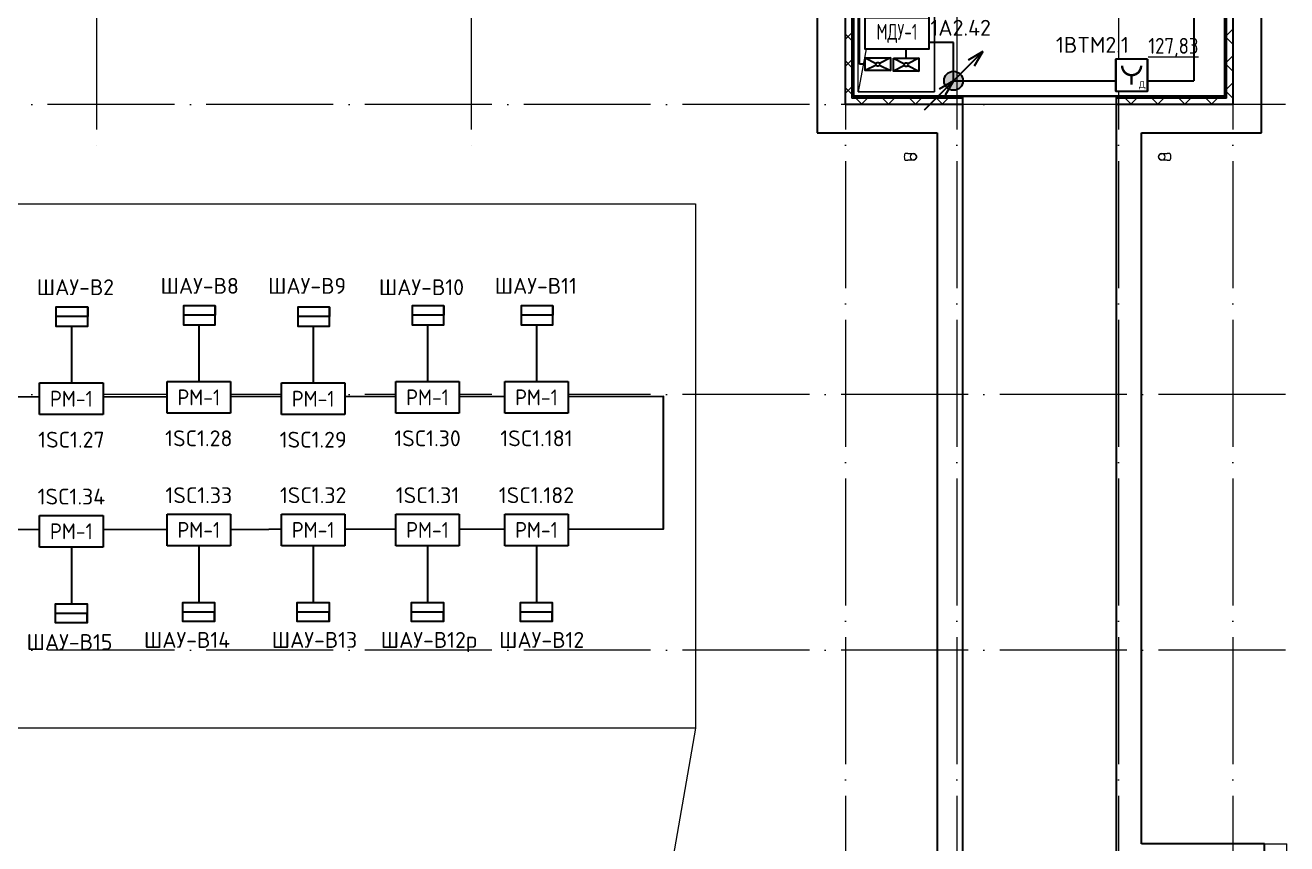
# Model space of a CAD drawing. Header units: millimetres. Extents: x -1073752 to 1436911, y -1379358 to 94781.
# Drawn here: x -1042007 to -1022134, y -793161 to -780263 of the extents above; entities that cross this region are included whole.
import ezdxf
from ezdxf.enums import TextEntityAlignment as Align

# ---------------------------------------------------------------- set-up
doc = ezdxf.new("R2010")
doc.units = ezdxf.units.MM
doc.set_wipeout_variables(frame=1)
doc.linetypes.add('ADSK_Линия сетки', pattern=[25, 20, -2.5, 0, -2.5])
for name, color, linetype, lineweight in [('Provodka', 151, 'Continuous', 30), ('RC-Дымоудаление', 1, 'Continuous', 30), ('RC-Линии_связи-Адресные', 5, 'Continuous', 50), ('RC-Прочее_оборудование', 1, 'Continuous', 30), ('АПС', 5, 'Continuous', 30), ('лс', 5, 'Continuous', 30), ('Марки помещений', 7, 'Continuous', 20), ('Обобщенные модели', 252, 'Continuous', 18), ('Ограждение', 252, 'Continuous', 9), ('Оси', 252, 'Continuous', 9), ('Перекрытие', 252, 'Continuous', 18), ('Стены наружные', 7, 'Continuous', 18), ('Стены штриховка', 7, 'Continuous', 9)]:
    doc.layers.add(name, color=color, linetype=linetype, lineweight=lineweight)
doc.layers.add('RC-Позиционные_обозначения', color=7, linetype='Continuous')
doc.styles.add('GOST Common_2', font='', dxfattribs={"width": 0.9, "height": 250})
doc.styles.add('ICOCPEUR', font='isocpeur.ttf', dxfattribs={"height": 250})
doc.styles.add('ISOCPEUR', font='isocpeur.ttf', dxfattribs={"height": 250})
doc.styles.add('RubezhCAD', font='isocpeur.ttf')
doc.styles.get("Standard").update_dxf_attribs({"font": 'arial.ttf'})
doc.styles.get('GOST Common_2').set_extended_font_data('GOST type B')
pattern_1 = [(0, (-204731, -798.36), (0, 600), []), (90, (-204731, -798.36), (-600, 4e-14), [])]

# ---------------------------------------------------------------- blocks, each defined once
blk = doc.blocks.new('подвал')
at = {"layer": 'Ограждение', "true_color": 0x636466}
h = blk.add_hatch(dxfattribs=at)
h.set_pattern_fill('FP_29', color=251, style=0, pattern_type=2)
h.set_pattern_definition(pattern_1)
h.paths.add_polyline_path([(-207192, 10987), (-207182, 10997), (-207182, 19037), (-207192, 19037), (-207192, 14079)])
h = blk.add_hatch(dxfattribs=at)
h.set_pattern_fill('FP_22', color=251, style=0, pattern_type=2)
h.set_pattern_definition(pattern_1)
h.paths.add_polyline_path([(-201342, 10987), (-201342, 17652), (-201352, 17652), (-201352, 10997)])
h = blk.add_hatch(dxfattribs=at)
h.set_pattern_fill('FP_28', color=251, style=0, pattern_type=2)
h.set_pattern_definition(pattern_1)
h.paths.add_polyline_path([(-201342, 10987), (-201352, 10997), (-207182, 10997), (-207192, 10987), (-203057, 10987)])
at = {"color": 251, "lineweight": 18, "true_color": 0x636466}
for p, q in [((-207117, 11062), (-207117, 12262)), ((-205917, 12262), (-206924, 12102)), ((-205917, 12262), (-205917, 11062)), ((-206924, 12102), (-207117, 11062)), ((-205917, 11062), (-207117, 11062))]:
    blk.add_line(p, q, dxfattribs=at)
at = {"layer": 'Обобщенные модели', "color": 251, "true_color": 0x636466}
for p, q in [((-206335, 10086), (-206376, 10086)), ((-206376, 9986), (-206335, 9986)), ((-202208, 10086), (-202249, 10086)), ((-202249, 9986), (-202208, 9986))]:
    blk.add_line(p, q, dxfattribs=at)
at = {"layer": 'Обобщенные модели', "color": 251, "true_color": 0x636466, "flags": 128}
for points in [[(-206335, 10086), (-206331, 10086), (-206326, 10086), (-206321, 10086), (-206317, 10086), (-206312, 10086), (-206308, 10086), (-206304, 10086), (-206300, 10086), (-206296, 10086), (-206292, 10086), (-206288, 10086), (-206285, 10086), (-206281, 10086), (-206278, 10086), (-206275, 10086), (-206272, 10086), (-206269, 10086), (-206267, 10086), (-206264, 10086), (-206262, 10086), (-206260, 10086), (-206258, 10086), (-206256, 10086), (-206254, 10086), (-206253, 10086), (-206252, 10086), (-206251, 10086), (-206250, 10086), (-206250, 10086), (-206249, 10086), (-206249, 10086), (-206249, 10086)], [(-206249, 9986), (-206249, 9986), (-206249, 9986), (-206250, 9986), (-206251, 9986), (-206251, 9986), (-206253, 9986), (-206254, 9986), (-206255, 9986), (-206257, 9986), (-206259, 9986), (-206261, 9986), (-206263, 9986), (-206265, 9986), (-206268, 9986), (-206271, 9986), (-206274, 9986), (-206277, 9986), (-206280, 9986), (-206283, 9986), (-206287, 9986), (-206291, 9986), (-206294, 9986), (-206298, 9986), (-206302, 9986), (-206306, 9986), (-206311, 9986), (-206315, 9986), (-206319, 9986), (-206324, 9986), (-206329, 9986), (-206333, 9986), (-206335, 9986)], [(-206249, 10086), (-206247, 10086), (-206245, 10086), (-206243, 10086), (-206241, 10085), (-206239, 10085), (-206237, 10084), (-206235, 10084), (-206233, 10083), (-206231, 10083), (-206229, 10082), (-206228, 10081), (-206226, 10080), (-206224, 10079), (-206222, 10078), (-206221, 10077), (-206219, 10076), (-206218, 10075), (-206216, 10073), (-206215, 10072), (-206213, 10071), (-206212, 10069), (-206210, 10068), (-206209, 10066), (-206208, 10065), (-206207, 10063), (-206206, 10061), (-206205, 10059), (-206204, 10058), (-206203, 10056), (-206202, 10054), (-206202, 10052), (-206201, 10050), (-206201, 10048), (-206200, 10046), (-206200, 10044), (-206199, 10042), (-206199, 10040), (-206199, 10038), (-206199, 10036), (-206199, 10036)], [(-206199, 10036), (-206199, 10034), (-206199, 10032), (-206199, 10030), (-206200, 10028), (-206200, 10026), (-206200, 10024), (-206201, 10022), (-206201, 10020), (-206202, 10018), (-206203, 10016), (-206204, 10015), (-206205, 10013), (-206206, 10011), (-206207, 10009), (-206208, 10008), (-206209, 10006), (-206210, 10004), (-206211, 10003), (-206213, 10001), (-206214, 10000), (-206216, 9999), (-206217, 9997), (-206219, 9996), (-206220, 9995), (-206222, 9994), (-206224, 9993), (-206225, 9992), (-206227, 9991), (-206229, 9990), (-206231, 9989), (-206233, 9989), (-206235, 9988), (-206237, 9987), (-206238, 9987), (-206240, 9987), (-206242, 9986), (-206244, 9986), (-206246, 9986), (-206248, 9986), (-206249, 9986)], [(-202385, 10036), (-202385, 10038), (-202385, 10040), (-202385, 10042), (-202384, 10044), (-202384, 10046), (-202384, 10048), (-202383, 10050), (-202382, 10052), (-202382, 10054), (-202381, 10055), (-202380, 10057), (-202379, 10059), (-202378, 10061), (-202377, 10062), (-202376, 10064), (-202375, 10066), (-202374, 10067), (-202373, 10069), (-202371, 10070), (-202370, 10072), (-202368, 10073), (-202367, 10074), (-202365, 10076), (-202364, 10077), (-202362, 10078), (-202360, 10079), (-202359, 10080), (-202357, 10081), (-202355, 10082), (-202353, 10083), (-202351, 10083), (-202349, 10084), (-202347, 10084), (-202345, 10085), (-202343, 10085), (-202341, 10085), (-202339, 10086), (-202337, 10086), (-202335, 10086), (-202335, 10086)], [(-202335, 9986), (-202337, 9986), (-202339, 9986), (-202341, 9986), (-202343, 9987), (-202345, 9987), (-202347, 9987), (-202349, 9988), (-202351, 9988), (-202353, 9989), (-202354, 9990), (-202356, 9991), (-202358, 9992), (-202360, 9993), (-202362, 9994), (-202363, 9995), (-202365, 9996), (-202366, 9997), (-202368, 9998), (-202369, 10000), (-202371, 10001), (-202372, 10003), (-202373, 10004), (-202375, 10006), (-202376, 10007), (-202377, 10009), (-202378, 10011), (-202379, 10012), (-202380, 10014), (-202381, 10016), (-202382, 10018), (-202382, 10020), (-202383, 10022), (-202383, 10023), (-202384, 10025), (-202384, 10027), (-202385, 10029), (-202385, 10031), (-202385, 10033), (-202385, 10035), (-202385, 10036)], [(-202335, 10086), (-202335, 10086), (-202335, 10086), (-202334, 10086), (-202333, 10086), (-202332, 10086), (-202331, 10086), (-202330, 10086), (-202329, 10086), (-202327, 10086), (-202325, 10086), (-202323, 10086), (-202321, 10086), (-202318, 10086), (-202316, 10086), (-202313, 10086), (-202310, 10086), (-202307, 10086), (-202304, 10086), (-202301, 10086), (-202297, 10086), (-202293, 10086), (-202290, 10086), (-202286, 10086), (-202282, 10086), (-202277, 10086), (-202273, 10086), (-202269, 10086), (-202264, 10086), (-202260, 10086), (-202255, 10086), (-202251, 10086), (-202249, 10086)], [(-202249, 9986), (-202253, 9986), (-202258, 9986), (-202263, 9986), (-202267, 9986), (-202271, 9986), (-202276, 9986), (-202280, 9986), (-202284, 9986), (-202288, 9986), (-202292, 9986), (-202296, 9986), (-202299, 9986), (-202303, 9986), (-202306, 9986), (-202309, 9986), (-202312, 9986), (-202315, 9986), (-202317, 9986), (-202320, 9986), (-202322, 9986), (-202324, 9986), (-202326, 9986), (-202328, 9986), (-202329, 9986), (-202331, 9986), (-202332, 9986), (-202333, 9986), (-202334, 9986), (-202334, 9986), (-202335, 9986), (-202335, 9986), (-202335, 9986)]]:
    blk.add_lwpolyline(points, dxfattribs=at)
at = {"layer": 'Обобщенные модели', "color": 251, "true_color": 0x636466}
for centre, start, end in [((-206249, 10036), 0, 180), ((-206249, 10036), 180, 0), ((-202335, 10036), 0, 180), ((-202335, 10036), 180, 0)]:
    blk.add_arc(centre, 50, start, end, dxfattribs=at)
for centre, major_axis, start_param, end_param in [((-206376, 10036), (0, -50), 3.141593, 4.712389), ((-206376, 10036), (0, -50), 4.712389, 6.283185), ((-202208, 10036), (0, 50), 4.712389, 6.283185), ((-202208, 10036), (0, 50), 3.141593, 4.712389)]:
    blk.add_ellipse(centre, major_axis=major_axis, ratio=0.309017, start_param=start_param, end_param=end_param, dxfattribs=at)
at = {"layer": 'Ограждение', "color": 251, "true_color": 0x636466}
for p, q in [((-207182, 10997), (-207182, 19037)), ((-201352, 17652), (-201352, 10997)), ((-207192, 10987), (-207182, 10997)), ((-207182, 10997), (-207192, 10987)), ((-201352, 10997), (-207182, 10997)), ((-201342, 10987), (-201352, 10997)), ((-201352, 10997), (-201342, 10987))]:
    blk.add_line(p, q, dxfattribs=at)
at = {"layer": 'Оси', "color": 251, "linetype": 'ADSK_Линия сетки', "ltscale": 100, "true_color": 0x636466}
for p, q in [((-219117, 29968), (-219117, 10062)), ((-213217, 29968), (-213217, 10062)), ((-207317, 29968), (-207317, -28468)), ((-205567, 29968), (-205567, -28468)), ((-203017, 29968), (-203017, -28468)), ((-201217, 29968), (-201217, -28468)), ((-200387, 10862), (-244528, 10862)), ((-200387, 6292), (-244528, 6292)), ((-200387, 2262), (-244528, 2262))]:
    blk.add_line(p, q, dxfattribs=at)
at = {"layer": 'Перекрытие', "color": 251, "true_color": 0x636466}
for p, q in [((-207117, 11062), (-207117, 12262)), ((-205917, 11062), (-205917, 12262)), ((-207117, 11062), (-205917, 11062))]:
    blk.add_line(p, q, dxfattribs=at)
at = {"layer": 'Стены наружные', "color": 251, "lineweight": 30, "true_color": 0x636466}
for p, q in [((-207192, 10987), (-207192, 19052)), ((-201342, 17667), (-201342, 10987)), ((-201217, 17667), (-201217, 10862)), ((-207317, 10862), (-207317, 14562)), ((-207767, 14112), (-207767, 10412)), ((-200767, 10412), (-200767, 14112)), ((-205472, 10987), (-207192, 10987)), ((-205472, -5788), (-205472, 10987)), ((-201342, 10987), (-203057, 10987)), ((-203057, 10987), (-203057, -5788)), ((-205472, 10862), (-207317, 10862)), ((-201217, 10862), (-203057, 10862)), ((-207767, 10412), (-205872, 10412)), ((-205872, 10412), (-205872, -5788)), ((-202657, 10412), (-200767, 10412)), ((-202657, -788), (-202657, 10412)), ((-200719, -788), (-202657, -788)), ((-200719, -1038), (-200719, -788))]:
    blk.add_line(p, q, dxfattribs=at)
at = {"layer": 'Стены наружные', "color": 251, "linetype": 'Continuous', "lineweight": 9, "true_color": 0x636466}
for p, q in [((-207317, 11889), (-207217, 11989)), ((-207317, 11889), (-207217, 11989)), ((-207217, 11870), (-207317, 11970)), ((-207217, 11870), (-207317, 11970)), ((-207194, 12059), (-207192, 12059)), ((-207194, 11954), (-207192, 11954)), ((-201340, 12102), (-201342, 12102)), ((-201340, 11997), (-201342, 11997)), ((-201317, 11949), (-201217, 12049)), ((-201317, 11949), (-201217, 12049)), ((-207194, 11849), (-207192, 11849)), ((-207194, 11744), (-207192, 11744)), ((-201340, 11892), (-201342, 11892)), ((-201340, 11787), (-201342, 11787)), ((-201217, 11810), (-201317, 11910)), ((-201217, 11810), (-201317, 11910)), ((-207317, 11465), (-207217, 11565)), ((-207317, 11465), (-207217, 11565)), ((-207217, 11446), (-207317, 11546)), ((-207217, 11446), (-207317, 11546)), ((-207194, 11639), (-207192, 11639)), ((-207194, 11534), (-207192, 11534)), ((-201340, 11682), (-201342, 11682)), ((-201340, 11577), (-201342, 11577)), ((-201317, 11525), (-201217, 11625)), ((-201317, 11525), (-201217, 11625)), ((-207194, 11429), (-207192, 11429)), ((-201340, 11472), (-201342, 11472)), ((-201340, 11367), (-201342, 11367)), ((-201217, 11385), (-201317, 11485)), ((-201217, 11385), (-201317, 11485)), ((-207317, 11041), (-207217, 11141)), ((-207317, 11041), (-207217, 11141)), ((-207194, 11324), (-207192, 11324)), ((-207194, 11219), (-207192, 11219)), ((-201340, 11262), (-201342, 11262)), ((-201340, 11157), (-201342, 11157)), ((-201317, 11101), (-201217, 11201)), ((-201317, 11101), (-201217, 11201)), ((-207217, 11021), (-207317, 11121)), ((-207217, 11021), (-207317, 11121)), ((-207194, 11114), (-207192, 11114)), ((-207194, 11009), (-207192, 11009)), ((-207057, 10862), (-207157, 10962)), ((-207057, 10862), (-207157, 10962)), ((-207112, 10984), (-207112, 10987)), ((-207071, 10862), (-206971, 10962)), ((-207071, 10862), (-206971, 10962)), ((-207007, 10984), (-207007, 10987)), ((-206902, 10984), (-206902, 10987)), ((-206797, 10984), (-206797, 10987)), ((-206633, 10862), (-206733, 10962)), ((-206633, 10862), (-206733, 10962)), ((-206692, 10984), (-206692, 10987)), ((-206647, 10862), (-206547, 10962)), ((-206647, 10862), (-206547, 10962)), ((-206587, 10984), (-206587, 10987)), ((-206482, 10984), (-206482, 10987)), ((-206377, 10984), (-206377, 10987)), ((-206209, 10862), (-206309, 10962)), ((-206209, 10862), (-206309, 10962)), ((-206272, 10984), (-206272, 10987)), ((-206223, 10862), (-206123, 10962)), ((-206223, 10862), (-206123, 10962)), ((-206167, 10984), (-206167, 10987)), ((-206062, 10984), (-206062, 10987)), ((-205957, 10984), (-205957, 10987)), ((-205785, 10862), (-205885, 10962)), ((-205785, 10862), (-205885, 10962)), ((-205852, 10984), (-205852, 10987)), ((-205799, 10862), (-205699, 10962)), ((-205799, 10862), (-205699, 10962)), ((-205747, 10984), (-205747, 10987)), ((-205642, 10984), (-205642, 10987)), ((-205537, 10984), (-205537, 10987)), ((-203017, 10984), (-203017, 10987)), ((-202815, 10862), (-202915, 10962)), ((-202815, 10862), (-202915, 10962)), ((-202912, 10984), (-202912, 10987)), ((-202829, 10862), (-202729, 10962)), ((-202829, 10862), (-202729, 10962)), ((-202807, 10984), (-202807, 10987)), ((-202702, 10984), (-202702, 10987)), ((-202597, 10984), (-202597, 10987)), ((-202492, 10984), (-202492, 10987)), ((-202391, 10862), (-202491, 10962)), ((-202391, 10862), (-202491, 10962)), ((-202405, 10862), (-202305, 10962)), ((-202405, 10862), (-202305, 10962)), ((-202387, 10984), (-202387, 10987)), ((-202282, 10984), (-202282, 10987)), ((-202177, 10984), (-202177, 10987)), ((-202072, 10984), (-202072, 10987)), ((-201966, 10862), (-202066, 10962)), ((-201966, 10862), (-202066, 10962)), ((-201980, 10862), (-201880, 10962)), ((-201980, 10862), (-201880, 10962)), ((-201967, 10984), (-201967, 10987)), ((-201862, 10984), (-201862, 10987)), ((-201757, 10984), (-201757, 10987)), ((-201652, 10984), (-201652, 10987)), ((-201542, 10862), (-201642, 10962)), ((-201542, 10862), (-201642, 10962)), ((-201556, 10862), (-201456, 10962)), ((-201556, 10862), (-201456, 10962)), ((-201547, 10984), (-201547, 10987)), ((-201442, 10984), (-201442, 10987)), ((-201340, 11052), (-201342, 11052)), ((-201217, 10961), (-201317, 11061)), ((-201217, 10961), (-201317, 11061))]:
    blk.add_line(p, q, dxfattribs=at)
at = {"layer": 'Стены наружные', "color": 251, "true_color": 0x636466}
for p, q in [((-205472, 10987), (-203057, 10987)), ((-203057, 10862), (-205472, 10862)), ((-200719, -788), (-200367, -788)), ((-200367, -1038), (-200367, -788))]:
    blk.add_line(p, q, dxfattribs=at)
at = {"layer": 'Стены штриховка', "color": 251, "true_color": 0x636466}
for p, q in [((-207217, 10962), (-207217, 19052)), ((-207204, 10974), (-207204, 19052)), ((-201329, 17667), (-201329, 10974)), ((-201317, 17667), (-201317, 10962)), ((-207217, 10962), (-205472, 10962)), ((-207204, 10974), (-205472, 10974)), ((-203057, 10974), (-201329, 10974)), ((-203057, 10962), (-201317, 10962))]:
    blk.add_line(p, q, dxfattribs=at)
at = {"layer": 'Марки помещений', "color": 251, "true_color": 0x636466, "style": 'GOST Common_2', "width": 0.9}
blk.add_text('%%U127,83', height=250, dxfattribs=at).set_placement((-202548, 11660))
blk = doc.blocks.new('*U2572')
at = {"layer": 'Provodka'}
h = blk.add_hatch(color=256, dxfattribs=at)
h.paths.add_polyline_path([(150, 0, 0.198912), (106, 106), (0, 0), (-75, -130, 0.57735)])
h.paths.add_polyline_path([(0, 0), (-106, -106, 0.065543), (-75, -130)])
h.paths.add_polyline_path([(0, 0), (-130, -75, 0.065543), (-106, -106)])
h.paths.add_polyline_path([(106, 106, 0.668179), (-150, 0, 0.131652), (-130, -75), (0, 0)])
at = {"layer": 'Provodka', "color": 1}
for p, q in [((0, 0), (460, 460)), ((460, 460), (230, 327)), ((460, 460), (327, 230)), ((-460, -460), (0, 0)), ((0, 0), (-229, -132)), ((0, 0), (-132, -229))]:
    blk.add_line(p, q, dxfattribs=at)
at = {"layer": 'Provodka'}
blk.add_circle((0, 0), 150, dxfattribs=at)
blk = doc.blocks.new('RC-UGO-UDPD-01')
at = {"layer": 'RC-Дымоудаление', "ltscale": 30}
blk.add_lwpolyline([(2.5, 2.5), (2.5, -2.5), (-2.5, -2.5), (-2.5, 2.5)], close=True, dxfattribs=at)
blk.add_wipeout([(2.5, 2.5), (2.5, -2.5), (-2.5, -2.5), (-2.5, 2.5)]).dxf.layer = 'RC-Дымоудаление'
at = {"layer": 'RC-Дымоудаление'}
for p, q in [((-2.5, 2.5), (-2.5, -2.5)), ((2.5, 2.5), (-2.5, 2.5)), ((2.5, -2.5), (2.5, 2.5)), ((-2.5, -2.5), (2.5, -2.5))]:
    blk.add_line(p, q, dxfattribs=at)
at = {"layer": 'RC-Дымоудаление', "ltscale": 30, "const_width": 0.375}
blk.add_lwpolyline([(-1.5, 1.5, 1), (1.5, 1.5, 1)], format="xyb", dxfattribs=at)
blk.add_lwpolyline([(0, 0), (0, -1.5)], dxfattribs=at)
at = {"layer": 'RC-Дымоудаление', "const_width": 0.1}
for points in [[(1.22, -2.23), (1.22, -1.91), (2.1, -1.91), (2.1, -2.23)], [(1.92, -1.91), (1.92, -1.01), (1.43, -1.01), (1.33, -1.91)]]:
    blk.add_lwpolyline(points, dxfattribs=at)
at = {"layer": 'RC-Дымоудаление'}
blk.add_attdef('PSTN', text='', height=2.5, dxfattribs=at).set_placement((1.29, 2.23), align=Align.BOTTOM_LEFT)
blk = doc.blocks.new('RC-UGO-MDU-01')
at = {"layer": 'RC-Дымоудаление'}
blk.add_point((0, 0), dxfattribs=at)
blk.add_wipeout([(5, 2.5), (5, -2.5), (-5, -2.5), (-5, 2.5)]).dxf.layer = 'RC-Дымоудаление'
blk.add_wipeout([(-5, -2.5), (-5, 2.5), (5, 2.5), (5, -2.5)]).dxf.layer = 'RC-Дымоудаление'
blk.add_lwpolyline([(-5, 2.5), (5, 2.5), (5, -2.5), (-5, -2.5), (-5, 2.5)], close=True, dxfattribs=at)
at = {"layer": 'RC-Дымоудаление', "ltscale": 100, "style": 'ISOCPEUR', "width": 0.7}
blk.add_text('МДУ-1', height=2.5, dxfattribs=at).set_placement((0, 0), align=Align.MIDDLE)
at = {"layer": 'RC-Дымоудаление'}
blk.add_attdef('PSTN', text='', height=2.5, dxfattribs=at).set_placement((5.82, 2.37), align=Align.BOTTOM_CENTER)
blk = doc.blocks.new('РМ1')
at = {"layer": 'RC-Прочее_оборудование'}
blk.add_point((0, 0), dxfattribs=at)
blk.add_wipeout([(5, 2.5), (5, -2.5), (-5, -2.5), (-5, 2.5)]).dxf.layer = 'RC-Прочее_оборудование'
blk.add_wipeout([(-5, -2.5), (-5, 2.5), (5, 2.5), (5, -2.5)]).dxf.layer = 'RC-Прочее_оборудование'
for p, q in [((-5, 2.5), (5, 2.5)), ((-5, -2.5), (-5, 2.5)), ((-5, 2.5), (-5, 2.5)), ((5, 2.5), (5, -2.5)), ((5, -2.5), (-5, -2.5))]:
    blk.add_line(p, q, dxfattribs=at)
at = {"layer": 'RC-Прочее_оборудование', "ltscale": 100, "style": 'ISOCPEUR', "width": 0.9}
blk.add_text('РМ-1', height=2.5, dxfattribs=at).set_placement((0, 0), align=Align.MIDDLE)
at = {"layer": 'RC-Прочее_оборудование'}
blk.add_attdef('PSTN', text='', height=2.5, dxfattribs=at).set_placement((5.72, 2.54), align=Align.BOTTOM_CENTER)
blk = doc.blocks.new('A$C122646C6')
at = {"color": 1, "lineweight": 30}
for points in [[(0, 200), (400, 200), (400, 0), (0, 0), (0, 200)], [(0, 200), (173, 113)], [(400, 200), (227, 113)], [(173, 87), (0, 0)], [(227, 87), (400, 0)]]:
    blk.add_lwpolyline(points, dxfattribs=at)
blk.add_circle((200, 100), 30, dxfattribs=at)

msp = doc.modelspace()

# ---------------------------------------------------------------- linework, layer by layer
at = {"layer": 'АПС', "color": 7, "lineweight": 30}
for points in [[(-1041022.9, -784704.8), (-1041522.9, -784704.8), (-1041522.9, -785004.8), (-1041022.9, -785004.8), (-1041022.9, -784704.8), (-1041022.9, -784854.8), (-1041522.9, -784854.8)], [(-1039015.9, -784683), (-1039515.9, -784683), (-1039515.9, -784983), (-1039015.9, -784983), (-1039015.9, -784683), (-1039015.9, -784833), (-1039515.9, -784833)], [(-1037214.2, -784704.8), (-1037714.2, -784704.8), (-1037714.2, -785004.8), (-1037214.2, -785004.8), (-1037214.2, -784704.8), (-1037214.2, -784854.8), (-1037714.2, -784854.8)], [(-1035412.6, -784683), (-1035912.6, -784683), (-1035912.6, -784983), (-1035412.6, -784983), (-1035412.6, -784683), (-1035412.6, -784833), (-1035912.6, -784833)], [(-1033696.6, -784683), (-1034196.6, -784683), (-1034196.6, -784983), (-1033696.6, -784983), (-1033696.6, -784683), (-1033696.6, -784833), (-1034196.6, -784833)], [(-1041029.7, -789681.7), (-1041529.7, -789681.7), (-1041529.7, -789381.7), (-1041029.7, -789381.7), (-1041029.7, -789681.7), (-1041029.7, -789531.7), (-1041529.7, -789531.7)], [(-1039022.7, -789660), (-1039522.7, -789660), (-1039522.7, -789360), (-1039022.7, -789360), (-1039022.7, -789660), (-1039022.7, -789510), (-1039522.7, -789510)], [(-1037221, -789660), (-1037721, -789660), (-1037721, -789360), (-1037221, -789360), (-1037221, -789660), (-1037221, -789510), (-1037721, -789510)], [(-1035419.4, -789660), (-1035919.4, -789660), (-1035919.4, -789360), (-1035419.4, -789360), (-1035419.4, -789660), (-1035419.4, -789510), (-1035919.4, -789510)], [(-1033703.4, -789660), (-1034203.4, -789660), (-1034203.4, -789360), (-1033703.4, -789360), (-1033703.4, -789660), (-1033703.4, -789510), (-1034203.4, -789510)]]:
    msp.add_lwpolyline(points, dxfattribs=at)
at = {"layer": 'лс'}
for p, q in [((-1023596.6, -777244.8), (-1023596.6, -781139.5)), ((-1027382.8, -780536.1), (-1027774.3, -780536.1)), ((-1027382.8, -781138.5), (-1027382.8, -780536.1)), ((-1027382.8, -781138.5), (-1024827.8, -781138.5)), ((-1024327.8, -781139.5), (-1023596.6, -781139.5))]:
    msp.add_line(p, q, dxfattribs=at)
at = {"layer": 'лс', "color": 11}
for p, q in [((-1028866.5, -780878.1), (-1028866.5, -779850.1)), ((-1028128.9, -780784.6), (-1028128.9, -780642.2)), ((-1028776.5, -780878.1), (-1028866.5, -780878.1))]:
    msp.add_line(p, q, dxfattribs=at)
at = {"layer": 'лс', "color": 0, "lineweight": 20}
msp.add_lwpolyline([(-1063034.3, -783076.6), (-1031449, -783076.6), (-1031449, -791338.7), (-1063034.3, -791338.7)], close=True, dxfattribs=at)
at = {"layer": 'лс', "color": 96, "true_color": 0x008800}
for points in [[(-1041272.9, -785898.7), (-1041272.9, -785004.8)], [(-1039265.9, -785876.9), (-1039265.9, -784983)], [(-1037464.2, -785898.7), (-1037464.2, -785004.8)], [(-1035662.6, -785876.9), (-1035662.6, -784983)], [(-1033946.6, -785876.9), (-1033946.6, -784983)], [(-1041279.7, -788487.8), (-1041279.7, -789381.7)], [(-1039272.7, -788466.1), (-1039272.7, -789360)], [(-1037471, -788466.1), (-1037471, -789360)], [(-1035669.4, -788466.1), (-1035669.4, -789360)], [(-1033953.4, -788466.1), (-1033953.4, -789360)]]:
    msp.add_lwpolyline(points, dxfattribs=at)
at = {"layer": 'лс'}
msp.add_lwpolyline([(-1063034.3, -788223.8), (-1031950.6, -788199.9), (-1031950.6, -786110.9), (-1063034.3, -786134.9)], dxfattribs=at)
at = {"layer": 'лс', "color": 0, "lineweight": 20}
msp.add_lwpolyline([(-1031449, -791338.7), (-1032778.9, -798977.5)], dxfattribs=at)

# ---------------------------------------------------------------- block references
for name, p in [('подвал', (-821766.8, -792372.8)), ('A$C122646C6', (-1028776.5, -780978.1)), ('A$C122646C6', (-1028328.9, -780984.6)), ('*U2572', (-1027382.8, -781138.5))]:
    msp.add_blockref(name, p)

# ---------------------------------------------------------------- texts
at = {"layer": 'RC-Линии_связи-Адресные', "color": 0, "linetype": 'Continuous', "lineweight": 40, "ltscale": 15, "char_height": 250, "width": 2971.683, "style": 'ICOCPEUR'}
for s, insert, attachment_point in [('ШАУ-В2', (-1041216.1, -784517), 8), ('ШАУ-В8', (-1039258.1, -784495.2), 8), ('ШАУ-В9', (-1037566.7, -784495.2), 8), ('ШАУ-В10', (-1035765.1, -784517), 8), ('ШАУ-В11', (-1033963.4, -784495.2), 8), ('ШАУ-В15', (-1041309.2, -789857.3), 2), ('ШАУ-В14', (-1039457.5, -789823.7), 2), ('ШАУ-В13', (-1037450.5, -789823.7), 2), ('ШАУ-В12р', (-1035648.8, -789823.7), 2), ('ШАУ-В12', (-1033871.7, -789823.7), 2)]:
    msp.add_mtext(s, dxfattribs=dict(at, insert=insert, attachment_point=attachment_point))

# ---------------------------------------------------------------- next in the draw order: block references
ref = msp.add_blockref('РМ1', (-1041279.7, -786148.8), dxfattribs=dict(xscale=100, yscale=100, zscale=100))
ref.add_attrib('PSTN', '1SC1.27', dxfattribs={"layer": 'RC-Прочее_оборудование', "color": 0, "height": 250, "style": 'RubezhCAD'}).set_placement((-1041279.7, -786668.8), align=Align.TOP_CENTER)
ref = msp.add_blockref('РМ1', (-1039272.7, -786127), dxfattribs=dict(xscale=100, yscale=100, zscale=100))
ref.add_attrib('PSTN', '1SC1.28', dxfattribs={"layer": 'RC-Прочее_оборудование', "color": 0, "height": 250, "style": 'RubezhCAD'}).set_placement((-1039272.7, -786647), align=Align.TOP_CENTER)
ref = msp.add_blockref('РМ1', (-1037471, -786148.8), dxfattribs=dict(xscale=100, yscale=100, zscale=100))
ref.add_attrib('PSTN', '1SC1.29', dxfattribs={"layer": 'RC-Прочее_оборудование', "color": 0, "height": 250, "style": 'RubezhCAD'}).set_placement((-1037471, -786668.8), align=Align.TOP_CENTER)
ref = msp.add_blockref('РМ1', (-1035669.4, -786127), dxfattribs=dict(xscale=100, yscale=100, zscale=100))
ref.add_attrib('PSTN', '1SC1.30', dxfattribs={"layer": 'RC-Прочее_оборудование', "color": 0, "height": 250, "style": 'RubezhCAD'}).set_placement((-1035669.4, -786647), align=Align.TOP_CENTER)
ref = msp.add_blockref('РМ1', (-1033953.4, -786127), dxfattribs=dict(xscale=100, yscale=100, zscale=100))
ref.add_attrib('PSTN', '1SC1.181', dxfattribs={"layer": 'RC-Прочее_оборудование', "color": 0, "height": 250, "style": 'RubezhCAD'}).set_placement((-1033953.4, -786647), align=Align.TOP_CENTER)
ref = msp.add_blockref('РМ1', (-1039272.7, -788215.9), dxfattribs=dict(xscale=100, yscale=100, zscale=100))
ref.add_attrib('PSTN', '1SC1.33', dxfattribs={"layer": 'RC-Прочее_оборудование', "color": 0, "height": 250, "style": 'RubezhCAD'}).set_placement((-1039272.7, -787543.6), align=Align.TOP_CENTER)
ref = msp.add_blockref('РМ1', (-1037471, -788215.9), dxfattribs=dict(xscale=100, yscale=100, zscale=100))
ref.add_attrib('PSTN', '1SC1.32', dxfattribs={"layer": 'RC-Прочее_оборудование', "color": 0, "height": 250, "style": 'RubezhCAD'}).set_placement((-1037471, -787543.6), align=Align.TOP_CENTER)
ref = msp.add_blockref('РМ1', (-1035669.4, -788215.9), dxfattribs=dict(xscale=100, yscale=100, zscale=100))
ref.add_attrib('PSTN', '1SC1.31', dxfattribs={"layer": 'RC-Прочее_оборудование', "color": 0, "height": 250, "style": 'RubezhCAD'}).set_placement((-1035669.4, -787543.6), align=Align.TOP_CENTER)
ref = msp.add_blockref('РМ1', (-1033953.4, -788215.9), dxfattribs=dict(xscale=100, yscale=100, zscale=100))
ref.add_attrib('PSTN', '1SC1.182', dxfattribs={"layer": 'RC-Прочее_оборудование', "color": 0, "height": 250, "style": 'RubezhCAD'}).set_placement((-1033953.4, -787543.6), align=Align.TOP_CENTER)
ref = msp.add_blockref('РМ1', (-1041279.7, -788237.7), dxfattribs=dict(xscale=100, yscale=100, zscale=100))
ref.add_attrib('PSTN', '1SC1.34', dxfattribs={"layer": 'RC-Прочее_оборудование', "color": 0, "height": 250, "style": 'RubezhCAD'}).set_placement((-1041279.7, -787565.4), align=Align.TOP_CENTER)
at = {"layer": 'RC-Дымоудаление', "color": 4, "linetype": 'Continuous', "lineweight": 40, "ltscale": 15}
ref = msp.add_blockref('RC-UGO-MDU-01', (-1028274, -780392.4), dxfattribs=dict(at, xscale=100, yscale=100, zscale=100))
ref.add_attrib('PSTN', '1А2.42', dxfattribs={"layer": 'RC-Позиционные_обозначения', "height": 250, "style": 'RubezhCAD'}).set_placement((-1027271.3, -780502.9), align=Align.BOTTOM_CENTER)
ref = msp.add_blockref('RC-UGO-UDPD-01', (-1024577.8, -781050.1), dxfattribs=dict(at, xscale=100, yscale=100, zscale=100))
ref.add_attrib('PSTN', '1BTM2.1', dxfattribs={"layer": 'RC-Позиционные_обозначения', "height": 250, "style": 'RubezhCAD'}).set_placement((-1025195.9, -780772.2), align=Align.BOTTOM_CENTER)

doc.saveas('drawing.dxf')
